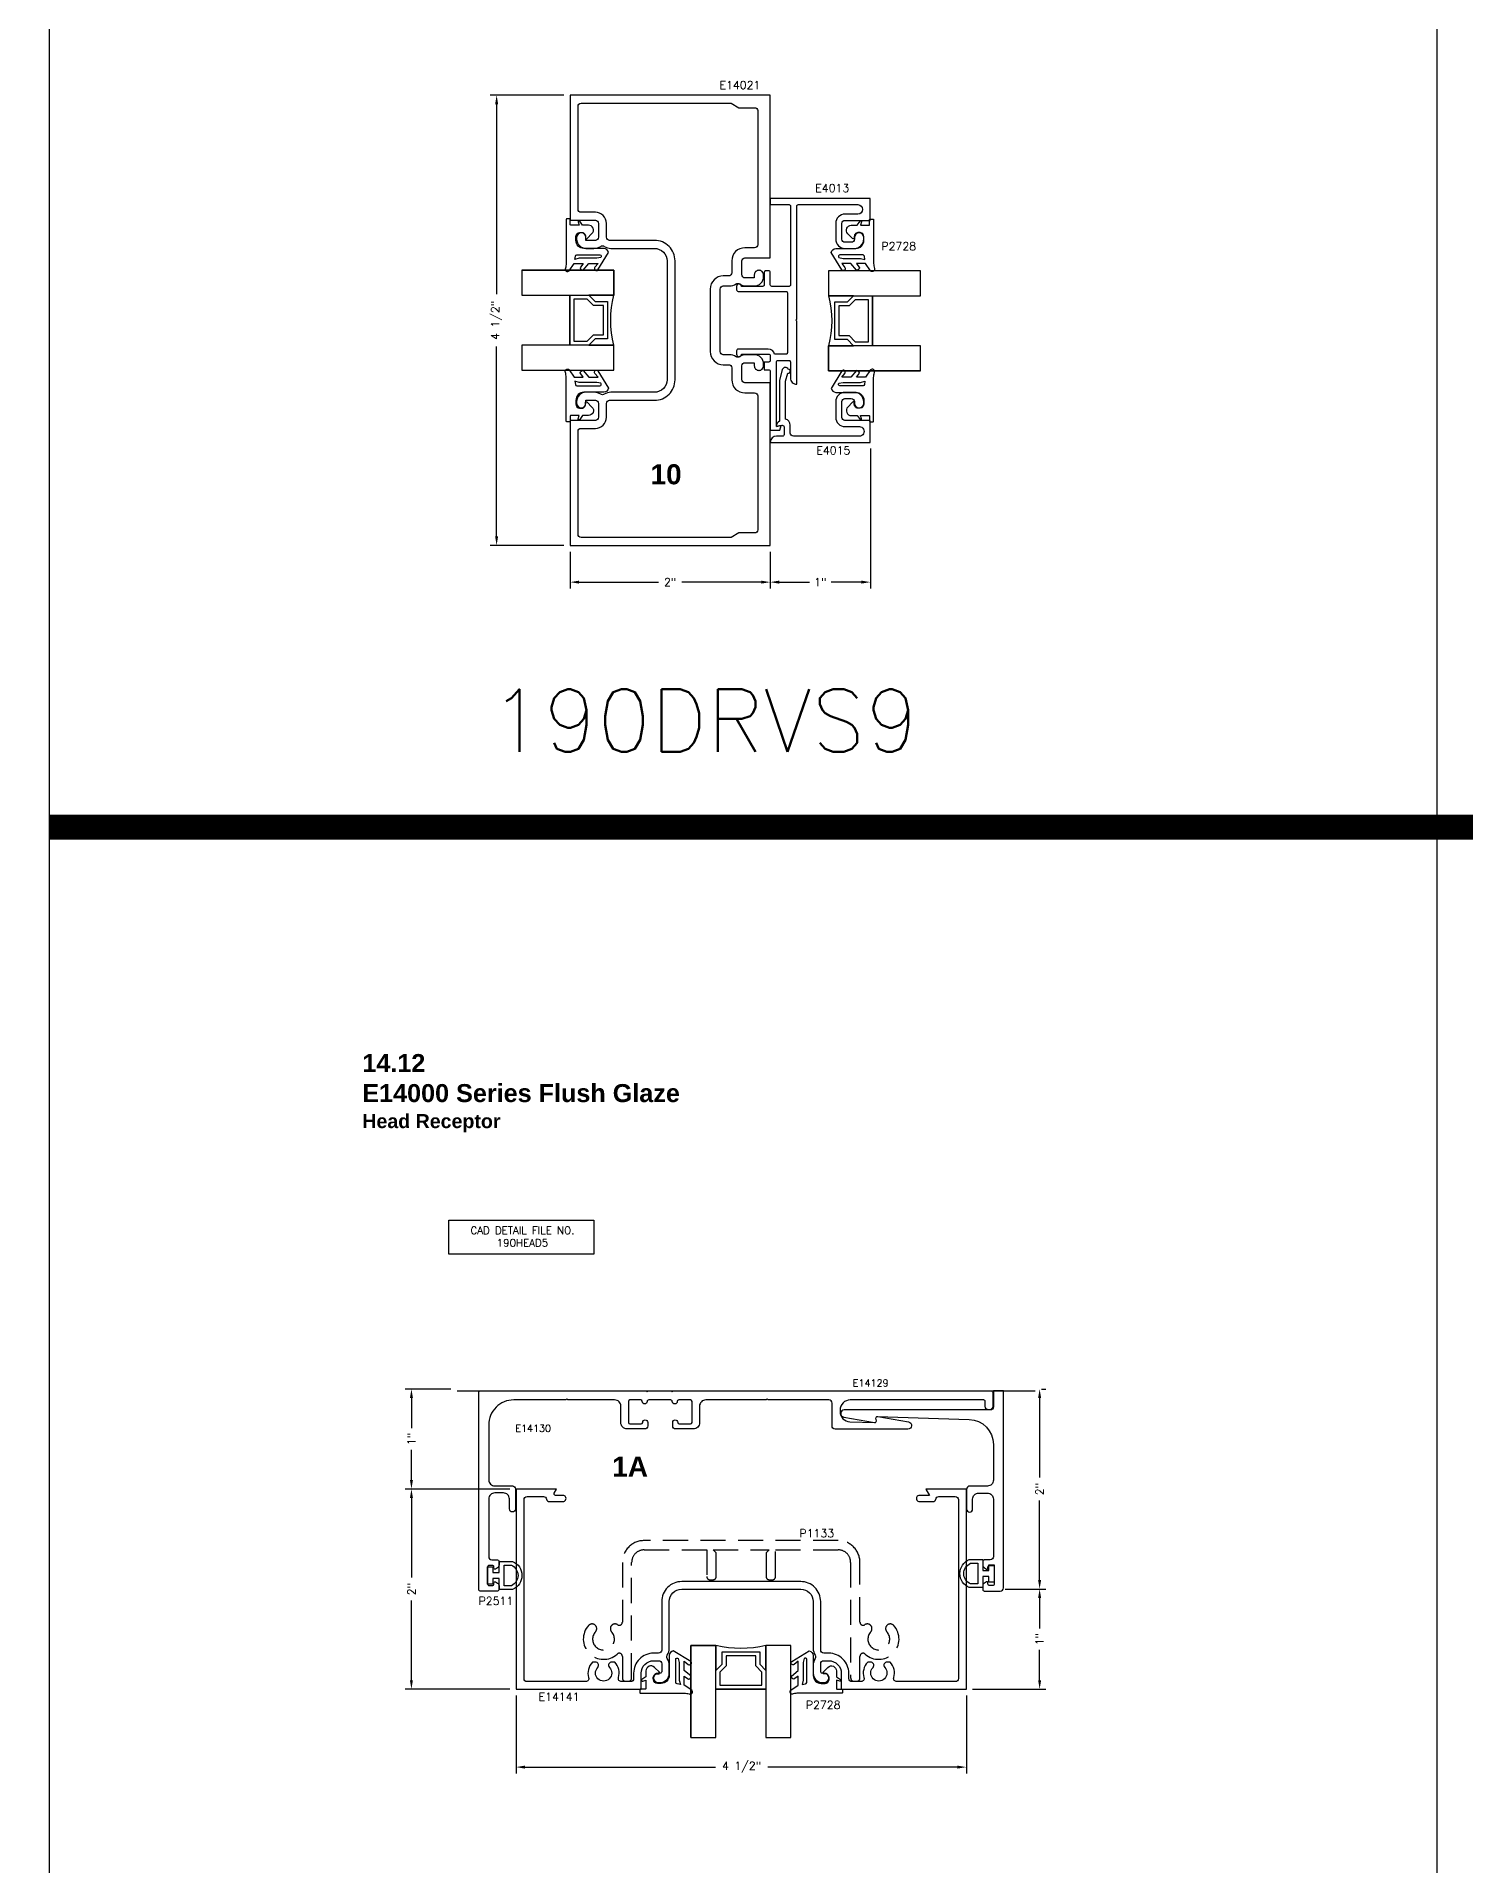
# Model space of a CAD drawing. Extents: x 0 to 139, y -24 to 89.
# Drawn here: x 0.12 to 14.4, y 29.16 to 47.44 of the extents above; entities that cross this region are included whole.
import ezdxf

# ---------------------------------------------------------------- set-up
doc = ezdxf.new("R2010")
doc.units = 0
doc.header["$MEASUREMENT"] = 0
doc.linetypes.add('HIDDEN', pattern=[0.375, 0.25, -0.125])
doc.layers.get('DEFPOINTS').update_dxf_attribs({"linetype": 'CONTINUOUS'})
for name, color, linetype in [('R-ANNO-DIMS', 3, 'CONTINUOUS'), ('R-ANNO-TEXT', 6, 'CONTINUOUS'), ('R-DET1', 4, 'CONTINUOUS'), ('R-DET2', 2, 'CONTINUOUS'), ('R-DET3', 5, 'CONTINUOUS'), ('R-OTLN', 1, 'CONTINUOUS'), ('TITLE', 7, 'CONTINUOUS')]:
    doc.layers.add(name, color=color, linetype=linetype)
doc.styles.get("Standard").update_dxf_attribs({"font": 'simplex'})
doc.dimstyles.new('1X', dxfattribs={"dimtxt": 0.08, "dimasz": 0.09, "dimexe": 0.0625, "dimexo": 0.0625, "dimgap": 0.062, "dimtad": 0, "dimdec": 5, "dimzin": 4, "dimtxsty": 'STANDARD', "dimcen": 0, "dimclrd": 256, "dimclre": 256, "dimclrt": 256, "dimazin": 3, "dimtfac": 1, "dimtdec": 5, "dimtofl": 0, "dimtmove": 0, "dimatfit": 3, "dimtolj": 1, "dimtzin": 4})

# ---------------------------------------------------------------- blocks, each defined once
blk = doc.blocks.new('*D36')
at = {"layer": 'DEFPOINTS', "color": 0}
for p in [(4.721, 46.852), (5.455, 46.852), (5.455, 42.352)]:
    blk.add_point(p, dxfattribs=at)
at = {"layer": 'R-ANNO-DIMS'}
for p, q in [((5.392, 46.852), (4.658, 46.852)), ((4.721, 46.762), (4.721, 44.864)), ((4.721, 42.442), (4.721, 44.34)), ((5.392, 42.352), (4.658, 42.352))]:
    blk.add_line(p, q, dxfattribs=at)
for points in [[(4.706, 46.762), (4.736, 46.762), (4.721, 46.852)], [(4.706, 42.442), (4.736, 42.442), (4.721, 42.352)]]:
    blk.add_solid(points, dxfattribs=at)
at = {"layer": 'R-ANNO-DIMS', "insert": (4.721, 44.602), "char_height": 0.08, "attachment_point": 5, "rotation": 90}
blk.add_mtext('\\A1;4 1/2"', dxfattribs=at)
blk = doc.blocks.new('*D37')
at = {"layer": 'DEFPOINTS', "color": 0}
for p in [(5.455, 42.352), (7.455, 42.352), (7.455, 41.985)]:
    blk.add_point(p, dxfattribs=at)
at = {"layer": 'R-ANNO-DIMS'}
for p, q in [((5.455, 42.289), (5.455, 41.922)), ((7.455, 42.289), (7.455, 41.922)), ((5.545, 41.985), (6.339, 41.985)), ((7.365, 41.985), (6.57, 41.985))]:
    blk.add_line(p, q, dxfattribs=at)
for points in [[(5.545, 42), (5.545, 41.97), (5.455, 41.985)], [(7.365, 42), (7.365, 41.97), (7.455, 41.985)]]:
    blk.add_solid(points, dxfattribs=at)
at = {"layer": 'R-ANNO-DIMS', "insert": (6.455, 41.985), "char_height": 0.08, "attachment_point": 5}
blk.add_mtext('\\A1;2"', dxfattribs=at)
blk = doc.blocks.new('*D38')
at = {"layer": 'DEFPOINTS', "color": 0}
for p in [(8.455, 43.382), (7.455, 42.352), (8.455, 41.985)]:
    blk.add_point(p, dxfattribs=at)
at = {"layer": 'R-ANNO-DIMS'}
for p, q in [((8.455, 43.32), (8.455, 41.922)), ((7.455, 42.289), (7.455, 41.922)), ((7.545, 41.985), (7.847, 41.985)), ((8.365, 41.985), (8.062, 41.985))]:
    blk.add_line(p, q, dxfattribs=at)
for points in [[(7.545, 42), (7.545, 41.97), (7.455, 41.985)], [(8.365, 42), (8.365, 41.97), (8.455, 41.985)]]:
    blk.add_solid(points, dxfattribs=at)
at = {"layer": 'R-ANNO-DIMS', "insert": (7.955, 41.985), "char_height": 0.08, "attachment_point": 5}
blk.add_mtext('\\A1;1"', dxfattribs=at)
blk = doc.blocks.new('*D179')
at = {"layer": 'DEFPOINTS', "color": 0}
for p in [(9.74, 31.92), (9.415, 30.92), (10.146, 30.92)]:
    blk.add_point(p, dxfattribs=at)
at = {"layer": 'R-ANNO-DIMS'}
for p, q in [((9.802, 31.92), (10.209, 31.92)), ((10.146, 31.83), (10.146, 31.528)), ((10.146, 31.01), (10.146, 31.313)), ((9.477, 30.92), (10.209, 30.92))]:
    blk.add_line(p, q, dxfattribs=at)
for points in [[(10.131, 31.83), (10.161, 31.83), (10.146, 31.92)], [(10.131, 31.01), (10.161, 31.01), (10.146, 30.92)]]:
    blk.add_solid(points, dxfattribs=at)
at = {"layer": 'R-ANNO-DIMS', "insert": (10.146, 31.42), "char_height": 0.08, "attachment_point": 5, "rotation": 90}
blk.add_mtext('\\A1;1"', dxfattribs=at)
blk = doc.blocks.new('*D180')
at = {"layer": 'DEFPOINTS', "color": 0}
for p in [(10.101, 33.92), (9.74, 31.92), (10.146, 31.92)]:
    blk.add_point(p, dxfattribs=at)
at = {"layer": 'R-ANNO-DIMS'}
for p, q in [((10.146, 33.83), (10.146, 33.036)), ((10.164, 33.92), (10.209, 33.92)), ((10.146, 32.01), (10.146, 32.805)), ((9.802, 31.92), (10.209, 31.92))]:
    blk.add_line(p, q, dxfattribs=at)
for points in [[(10.131, 33.83), (10.161, 33.83), (10.146, 33.92)], [(10.131, 32.01), (10.161, 32.01), (10.146, 31.92)]]:
    blk.add_solid(points, dxfattribs=at)
at = {"layer": 'R-ANNO-DIMS', "insert": (10.146, 32.92), "char_height": 0.08, "attachment_point": 5, "rotation": 90}
blk.add_mtext('\\A1;2"', dxfattribs=at)
blk = doc.blocks.new('*D176')
at = {"layer": 'DEFPOINTS', "color": 0}
for p in [(4.326, 33.92), (3.87, 32.92), (4.915, 32.92)]:
    blk.add_point(p, dxfattribs=at)
at = {"layer": 'R-ANNO-DIMS'}
for p, q in [((4.264, 33.92), (3.807, 33.92)), ((3.87, 33.83), (3.87, 33.528)), ((3.87, 33.01), (3.87, 33.313)), ((4.852, 32.92), (3.807, 32.92))]:
    blk.add_line(p, q, dxfattribs=at)
for points in [[(3.855, 33.83), (3.885, 33.83), (3.87, 33.92)], [(3.855, 33.01), (3.885, 33.01), (3.87, 32.92)]]:
    blk.add_solid(points, dxfattribs=at)
at = {"layer": 'R-ANNO-DIMS', "insert": (3.87, 33.42), "char_height": 0.08, "attachment_point": 5, "rotation": 90}
blk.add_mtext('\\A1;1"', dxfattribs=at)
blk = doc.blocks.new('*D177')
at = {"layer": 'DEFPOINTS', "color": 0}
for p in [(4.915, 32.92), (3.87, 30.92), (4.915, 30.92)]:
    blk.add_point(p, dxfattribs=at)
at = {"layer": 'R-ANNO-DIMS'}
for p, q in [((4.852, 32.92), (3.807, 32.92)), ((3.87, 32.83), (3.87, 32.036)), ((3.87, 31.01), (3.87, 31.805)), ((4.852, 30.92), (3.807, 30.92))]:
    blk.add_line(p, q, dxfattribs=at)
for points in [[(3.855, 32.83), (3.885, 32.83), (3.87, 32.92)], [(3.855, 31.01), (3.885, 31.01), (3.87, 30.92)]]:
    blk.add_solid(points, dxfattribs=at)
at = {"layer": 'R-ANNO-DIMS', "insert": (3.87, 31.92), "char_height": 0.08, "attachment_point": 5, "rotation": 90}
blk.add_mtext('\\A1;2"', dxfattribs=at)
blk = doc.blocks.new('*D178')
at = {"layer": 'DEFPOINTS', "color": 0}
for p in [(4.915, 30.92), (9.415, 30.92), (9.415, 30.141)]:
    blk.add_point(p, dxfattribs=at)
at = {"layer": 'R-ANNO-DIMS'}
for p, q in [((4.915, 30.858), (4.915, 30.078)), ((9.415, 30.858), (9.415, 30.078)), ((5.005, 30.141), (6.907, 30.141)), ((9.325, 30.141), (7.431, 30.141))]:
    blk.add_line(p, q, dxfattribs=at)
for points in [[(5.005, 30.156), (5.005, 30.126), (4.915, 30.141)], [(9.325, 30.156), (9.325, 30.126), (9.415, 30.141)]]:
    blk.add_solid(points, dxfattribs=at)
at = {"layer": 'R-ANNO-DIMS', "insert": (7.169, 30.141), "char_height": 0.08, "attachment_point": 5}
blk.add_mtext('\\A1;4 1/2"', dxfattribs=at)
blk = doc.blocks.new('P2728_GASKET')
at = {"layer": 'R-DET2'}
blk.add_lwpolyline([(86.461, 33.362), (86.567, 33.537, 0.301952), (86.52, 33.577), (86.32, 33.577, -0.414214), (86.24, 33.657), (86.24, 33.695, -0.388879), (86.276, 33.735), (86.292, 33.736, -0.440011), (86.336, 33.696), (86.336, 33.682, 0.668179), (86.353, 33.675), (86.401, 33.724, 0.668179), (86.366, 33.809), (86.307, 33.809), (86.279, 33.849, 0.836323), (86.264, 33.842), (86.273, 33.809), (86.189, 33.809, -0.414214), (86.183, 33.815), (86.183, 33.865, 0.414214), (86.177, 33.871), (86.149, 33.871, 0.414214), (86.143, 33.865), (86.143, 33.427, -0.083245), (86.135, 33.378), (86.135, 33.378)], format="xyb", dxfattribs=at)
blk.add_lwpolyline([(86.235, 33.499, -0.372312), (86.249, 33.512), (86.48, 33.512, -0.668179), (86.49, 33.486), (86.448, 33.478), (86.274, 33.478), (86.23, 33.465)], format="xyb", close=True, dxfattribs=at)
for points in [[(86.174, 33.352), (86.223, 33.426), (86.314, 33.426), (86.283, 33.384)], [(86.313, 33.359), (86.371, 33.426), (86.462, 33.426), (86.431, 33.388)]]:
    blk.add_lwpolyline(points, dxfattribs=at)
at = {"layer": 'R-DET2', "ltscale": 0.1}
for centre, radius, start, end in [((86.157, 33.369), 0.0237, 157.7655, 314.5007), ((86.313, 33.388), 0.0297, 188.4603, 270), ((86.446, 33.375), 0.0199, 139.7022, 319.7022)]:
    blk.add_arc(centre, radius, start, end, dxfattribs=at)

msp = doc.modelspace()

# ---------------------------------------------------------------- linework, layer by layer
at = {"layer": 'R-ANNO-TEXT'}
msp.add_lwpolyline([(4.2420854, 35.6090128), (5.6935653, 35.6090128), (5.6935653, 35.2669499), (4.2420854, 35.2669499)], close=True, dxfattribs=at)
at = {"layer": 'R-DET1'}
for points in [[(7.454588, 44.2480063), (7.454588, 44.2000053, -0.4142135624), (7.439588, 44.1850053), (7.394588, 44.1850053), (7.394588, 44.1070061), (7.439588, 44.1070061, -0.4142135624), (7.454588, 44.0920061), (7.454588, 43.5040055), (7.5502626, 43.5040055), (7.562588, 43.550005), (7.516588, 43.541895), (7.516588, 44.186006, -0.4142135624), (7.531588, 44.201006), (7.641588, 44.201006, -0.4142135624), (7.656588, 44.186006), (7.656588, 44.0250054), (7.6565881, 44.0250054, 0.4189457812), (7.7195881, 43.9630135), (7.7195881, 44.5920065), (7.7095881, 44.6020055), (7.7195881, 44.6120055), (7.7195881, 45.7430055, -0.4142135624), (7.7345881, 45.7580055), (8.330588, 45.7580055, -1), (8.330588, 45.6630055), (8.2015881, 45.6630055, 0.4142135624), (8.1085881, 45.5700055), (8.1085881, 45.4130055, 0.4142135624), (8.2015881, 45.3200055), (8.295588, 45.3200055, 0.4142135624), (8.388588, 45.4130055), (8.3885879, 45.4295065, 1), (8.2955881, 45.4295065), (8.2955881, 45.4130054, -0.4142140273), (8.264588, 45.3820054), (8.201588, 45.3820055, -0.4142130975), (8.1705881, 45.4130055), (8.1705881, 45.5700055, -0.4142135624), (8.2015881, 45.6010055), (8.454588, 45.6010055), (8.454588, 45.8200055), (7.454588, 45.8200055), (7.454588, 45.7580055), (7.6425881, 45.7580055, -0.4142135624), (7.6575881, 45.7430055), (7.6575881, 44.9560055, -0.4142135624), (7.6425881, 44.9410055), (7.469588, 44.9410055, -0.4142135624), (7.454588, 44.9560055), (7.454588, 45.0820055, 0.4142135624), (7.439588, 45.0970055), (7.409588, 45.0970055, 0.4142135624), (7.394588, 45.0820055), (7.394588, 44.9560055, -0.4142135624), (7.379588, 44.9410055), (7.168588, 44.9410055, 1), (7.118588, 44.9410055), (7.118588, 44.9060065, 0.4142135624), (7.133588, 44.8910065), (7.6115881, 44.8910065, -0.4142135624), (7.6265881, 44.8760065), (7.6265881, 44.2780063, -0.4142135624), (7.6115881, 44.2630063), (7.4988332, 44.2630063, 0.3475347262), (7.435588, 44.313005), (7.133588, 44.3130055, 0.4142135624), (7.118588, 44.2980055), (7.118588, 44.2630063, 1), (7.168588, 44.2630063), (7.439588, 44.2630063, -0.4142135624)], [(7.454588, 43.3818952), (7.454588, 43.3818952), (8.454588, 43.3818952), (8.454588, 43.6008951), (8.2015881, 43.6008951, -0.4142135624), (8.1705881, 43.6318951), (8.1705881, 43.7888949, -0.4142135624), (8.2015881, 43.8198949), (8.2645881, 43.8198949, -0.4142135624), (8.2955881, 43.7888949), (8.295588, 43.7723941, 0.9999956989), (8.388588, 43.7723941), (8.3885881, 43.7888948, 0.4142105211), (8.2955881, 43.8818952), (8.2015881, 43.8818952, 0.4142105211), (8.1085881, 43.7888948), (8.1085881, 43.6318952, 0.4142105211), (8.2015881, 43.5388948), (8.3450883, 43.5388948, -1.0000028426), (8.3450883, 43.4438955), (7.6855881, 43.4438955, -0.414208088), (7.654588, 43.4748956), (7.654588, 43.555296, 0.3396902866), (7.608588, 43.6151945), (7.608588, 43.9927331), (7.6302438, 44.0735532, 1.1793782858), (7.6340882, 44.1128268, 0.716064469), (7.5755248, 44.1088884), (7.546588, 44.0008947), (7.546588, 43.5950014, 0.2629058952), (7.516588, 43.541895), (7.5749833, 43.5521925, -0.4663072627), (7.592588, 43.5374204), (7.592588, 43.4588949, -0.4142423189), (7.577588, 43.4438955), (7.516588, 43.4438955, 0.4142103702), (7.454588, 43.3818952, 0.335481)], [(6.7483141, 33.7491779), (6.7483141, 33.5831779, -0.4142135624), (6.6863141, 33.5211779), (6.5113141, 33.5211779, -0.4129032258), (6.4803141, 33.5521779), (6.4803141, 33.5861779, -0.4120056355), (6.5053141, 33.6111779, -0.416), (6.5303141, 33.5861779, 0.4133333333), (6.5453141, 33.5711779), (6.6583141, 33.5711779, 0.4133333333), (6.6733141, 33.5861779), (6.6733141, 33.7961779, 0.4133333333), (6.6583141, 33.8111779), (6.5403141, 33.8111779, 0.4133333333), (6.5253141, 33.7961779, -0.4120056355), (6.5003141, 33.7711779, -0.408), (6.4753141, 33.7961779, 0.4142135624), (6.4603141, 33.8111779), (6.2403141, 33.8111779, 0.4142135624), (6.2253141, 33.7961779, -0.4120056355), (6.2003141, 33.7711779, -0.408), (6.1753141, 33.7961779, 0.4133333333), (6.1603141, 33.8111779), (6.0523141, 33.8111779, 0.4133333333), (6.0373141, 33.7961779), (6.0373141, 33.5861779, 0.4133333333), (6.0523141, 33.5711779), (6.1653141, 33.5711779, 0.4133333333), (6.1803141, 33.5861779, -0.4120056355), (6.2053141, 33.6111779, -0.416), (6.2303141, 33.5861779), (6.2303141, 33.5521779, -0.4142135624), (6.1993141, 33.5211779), (6.0243141, 33.5211779, -0.4142135624), (5.9623141, 33.5831779), (5.9623141, 33.7491779, 0.4142135624), (5.9003141, 33.8111779), (5.4324704, 33.8111779), (5.4224704, 33.8211779), (5.4124704, 33.8111779), (4.8920096, 33.8111779, 0.4142135624), (4.6420096, 33.5611779), (4.6420096, 33.0112532, 0.4142135624), (4.7020096, 32.9512532), (4.8780742, 32.9512532, -0.4142135624), (4.9090742, 32.9202532), (4.9090742, 32.7212532, -1), (4.8490742, 32.7212532), (4.8490742, 32.8212532, 0.4142135624), (4.7890742, 32.8812532), (4.7020096, 32.8812532, 0.4142135624), (4.6420096, 32.8212532), (4.6420096, 32.2431779, 0.4142135624), (4.6730096, 32.2121779), (4.7305742, 32.2121779, -0.4142135624), (4.7455742, 32.1971779), (4.7455742, 32.1597774, -0.2679491924), (4.7300742, 32.1329307), (4.7085742, 32.1205176, -0.5773502692), (4.6935742, 32.1291779), (4.6935742, 32.1426494, 0.4142135624), (4.6785742, 32.1576494), (4.6465742, 32.1576494, 0.4144013269), (4.6315742, 32.1426398), (4.6315742, 31.9707159, 0.4144013269), (4.6465742, 31.9557063), (4.6785742, 31.9557063, 0.4142135624), (4.6935742, 31.9707063), (4.6935742, 31.9841779, -0.5773502692), (4.7085742, 31.9928381), (4.7300742, 31.9804251, -0.2679491924), (4.7455742, 31.9535783), (4.7455742, 31.9161779, -0.4142135624), (4.7305742, 31.9011779), (4.5570096, 31.9011779, -0.4142135624), (4.5420096, 31.9161779), (4.5420096, 33.8861779, -0.4142135624), (4.5570096, 33.9011779), (6.2153141, 33.9011779), (6.2253141, 33.8911779), (6.2353141, 33.9011779), (6.4653141, 33.9011779), (6.4753141, 33.8911779), (6.4853141, 33.9011779), (9.6620462, 33.9011779, -0.4142135624), (9.6770462, 33.8861779), (9.6770462, 33.7477554, -0.413516093), (9.6400462, 33.7107554), (9.6390462, 33.7107554, -0.4108108108), (9.6020462, 33.7477554), (9.6020462, 33.7961779, 0.4142135624), (9.5870462, 33.8111779), (8.2548474, 33.8111779, 0.4142135624), (8.1518474, 33.7081779), (8.1518474, 33.6951549, 0.4045479195), (8.2514374, 33.5922114), (8.4993, 33.5840009, 0.460462726), (8.5146848, 33.6008207), (8.5111528, 33.6295864, -0.5046994814), (8.5286767, 33.6461811), (8.8371714, 33.5911175, -0.9153666467), (8.8308457, 33.5196776), (8.1028474, 33.5196776, -0.4142135624), (8.0718474, 33.5506776), (8.0718474, 33.7801779, 0.4142135624), (8.0408474, 33.8111779), (7.4325807, 33.8111779), (7.4225808, 33.8211779), (7.4125808, 33.8111779), (6.8103141, 33.8111779, 0.4142135624)], [(8.1885217, 33.6393155), (8.4971609, 33.5842261, 0.5046994814), (8.5146848, 33.6008207), (8.5111528, 33.6295864, -0.460462726), (8.5265376, 33.6464062), (9.4423229, 33.6160708, -0.4045479195), (9.6840462, 33.3662078), (9.6840462, 33.0097986, -0.4142135624), (9.6240462, 32.9497986), (9.4479816, 32.9497986, 0.4142135624), (9.4169816, 32.9187986), (9.4169816, 32.7197986, 1), (9.4769816, 32.7197986), (9.4769816, 32.8197986, -0.4142135624), (9.5369816, 32.8797986), (9.6240462, 32.8797986, -0.4142135624), (9.6840462, 32.8197986), (9.6840462, 32.2431779, -0.4142135624), (9.6530462, 32.2121779), (9.59323, 32.2121779, 0.4142135624), (9.57823, 32.1971779), (9.57823, 32.1597774, 0.2679491924), (9.59373, 32.1329307), (9.61523, 32.1205176, 0.5773502692), (9.63023, 32.1291779), (9.63023, 32.1426494, -0.4142135624), (9.64523, 32.1576494), (9.67723, 32.1576494, -0.4144013269), (9.69223, 32.1426398), (9.69223, 31.9707159, -0.4144013269), (9.67723, 31.9557063), (9.64523, 31.9557063, -0.4142135624), (9.63023, 31.9707063), (9.63023, 31.9841779, 0.5773502692), (9.61523, 31.9928381), (9.59373, 31.9804251, 0.2679491924), (9.57823, 31.9535783), (9.57823, 31.9161779, 0.4142135624), (9.59323, 31.9011779), (9.7530462, 31.9011779, 0.4142135624), (9.7840462, 31.9321779), (9.7840462, 33.9011779), (9.6840462, 33.9011779), (9.6840462, 33.7417554, -0.4142135624), (9.6530462, 33.7107554), (8.1948474, 33.7107554, 0.9153666467)]]:
    msp.add_lwpolyline(points, format="xyb", close=True, dxfattribs=at)
at = {"layer": 'R-DET2'}
for points in [[(4.9728874, 45.1031804), (4.9728872, 44.8531804), (5.8920878, 44.8531804), (5.8920878, 45.1031804), (4.9728872, 45.1031804), (5.8920878, 45.1031804), (5.8920878, 44.8531804), (5.6420878, 44.8531804), (5.7040878, 44.7911804), (5.8290878, 44.7911804), (5.8290878, 44.4151804), (5.7040878, 44.4151804), (5.6420878, 44.3531804), (5.4540878, 44.3531804), (5.4540878, 44.8531804), (5.4540878, 44.3531804), (4.9728872, 44.3531804), (4.9728872, 44.1031804), (5.8920878, 44.1031804), (5.8920878, 44.3531804), (5.6420878, 44.3531804), (5.8920878, 44.3531804, -0.1233101835), (5.8920878, 44.8531804, 1.5690044203)], [(8.9570314, 44.0969648), (8.9570316, 44.3469648), (8.037831, 44.3469648), (8.037831, 44.0969648), (8.9570316, 44.0969648), (8.037831, 44.0969648), (8.037831, 44.3469648), (8.287831, 44.3469648), (8.225831, 44.4089648), (8.100831, 44.4089648), (8.100831, 44.7849648), (8.225831, 44.7849648), (8.287831, 44.8469648), (8.475831, 44.8469648), (8.475831, 44.3469648), (8.475831, 44.8469648), (8.9570316, 44.8469648), (8.9570316, 45.0969648), (8.037831, 45.0969648), (8.037831, 44.8469648), (8.287831, 44.8469648), (8.037831, 44.8469648, -0.1233101835), (8.037831, 44.3469648, 1.5690044203)], [(6.6618581, 30.4385528), (6.9118581, 30.4385526), (6.9118581, 31.3577532), (6.6618581, 31.3577532), (6.6618581, 30.4385526), (6.6618581, 31.3577532), (6.9118581, 31.3577532), (6.9118581, 31.1077532), (6.9738581, 31.1697532), (6.9738581, 31.2947532), (7.3498581, 31.2947532), (7.3498581, 31.1697532), (7.4118581, 31.1077532), (7.4118581, 30.9197532), (6.9118581, 30.9197532), (7.4118581, 30.9197532), (7.4118581, 30.4385526), (7.6618581, 30.4385526), (7.6618581, 31.3577532), (7.4118581, 31.3577532), (7.4118581, 31.1077532), (7.4118581, 31.3577532, -0.1233101835), (6.9118581, 31.3577532, 1.5690044203)]]:
    msp.add_lwpolyline(points, format="xyb", dxfattribs=at)
for points in [[(5.4940878, 44.8131804), (5.4940878, 44.3931804), (5.6255193, 44.3931804), (5.6875193, 44.4551804), (5.7890878, 44.4551804), (5.7890878, 44.7511804), (5.6875193, 44.7511804), (5.6255193, 44.8131804), (5.4940878, 44.8131804)], [(8.435831, 44.3869648), (8.435831, 44.8069648), (8.3043995, 44.8069648), (8.2423995, 44.7449648), (8.140831, 44.7449648), (8.140831, 44.4489648), (8.2423995, 44.4489648), (8.3043995, 44.3869648), (8.435831, 44.3869648)], [(6.9518581, 30.9597532), (7.3718581, 30.9597532), (7.3718581, 31.0911846), (7.3098581, 31.1531846), (7.3098581, 31.2547532), (7.0138581, 31.2547532), (7.0138581, 31.1531846), (6.9518581, 31.0911846), (6.9518581, 30.9597532)]]:
    msp.add_lwpolyline(points, dxfattribs=at)
for points in [[(4.880572, 31.9161398), (4.7455742, 31.9161398), (4.7455742, 32.0266398), (4.6835742, 32.0266398), (4.6835742, 31.9706398), (4.6315742, 31.9706398), (4.6315742, 32.1426398), (4.6835742, 32.1426398), (4.6835742, 32.0866398), (4.7455742, 32.0866398), (4.7455742, 32.1971398), (4.880572, 32.1971398, -0.6690544855)], [(9.4432321, 32.2162152), (9.57823, 32.2162152), (9.57823, 32.1057152), (9.64023, 32.1057152), (9.64023, 32.1617152), (9.69223, 32.1617152), (9.69223, 31.9897152), (9.64023, 31.9897152), (9.64023, 32.0457152), (9.57823, 32.0457152), (9.57823, 31.9352152), (9.4432321, 31.9352152, -0.6690544855)], [(9.4549799, 31.9732152, -0.643902439), (9.4549799, 32.1782152), (9.5279799, 32.1782152), (9.5279799, 31.9732152)], [(4.8688243, 32.1591398, -0.643902439), (4.8688243, 31.9541398), (4.7958243, 31.9541398), (4.7958243, 32.1591398)]]:
    msp.add_lwpolyline(points, format="xyb", close=True, dxfattribs=at)
at = {"layer": 'R-DET3'}
msp.add_line((4.3264468, 33.9011779), (10.1010806, 33.9011779), dxfattribs=at)
at = {"layer": 'R-DET3', "linetype": 'HIDDEN'}
msp.add_lwpolyline([(5.9772325, 31.5902909, -0.5966495988), (5.9292175, 31.5643778, 0.4311315419), (5.8634248, 31.5487581, 0.3278181232), (5.8694666, 31.4940332, -2.2780811719), (5.7089983, 31.4940332, 0.3278181232), (5.7150401, 31.5487581, 0.5062303828), (5.6405416, 31.556983, 0.956981471), (5.925344, 31.2709963, -0.6516590583), (5.9772325, 31.2480905), (5.9772325, 31.0312532, 0.4142135624), (6.0082325, 31.0002532), (6.0392325, 31.0002532, 0.4142135624), (6.0702325, 31.0312532), (6.0702325, 32.1872532, -0.4142135624), (6.1952325, 32.3122532), (6.82123, 32.3122532), (6.82123, 32.0447997, 0.4142135624), (6.85223, 32.0137997), (6.88323, 32.0137997, 0.4142135624), (6.91423, 32.0447997), (6.91423, 32.2812532), (6.88323, 32.3122532), (7.44523, 32.3122532), (7.41423, 32.2812532), (7.41423, 32.0447997, 0.4142135624), (7.44523, 32.0137997), (7.47623, 32.0137997, 0.4142135624), (7.50723, 32.0447997), (7.50723, 32.3122532), (8.1332275, 32.3122532, -0.4142135624), (8.2582275, 32.1872532), (8.2582275, 31.0312532, 0.4142135624), (8.2892275, 31.0002532), (8.3202275, 31.0002532, 0.4142135624), (8.3512275, 31.0312532), (8.3512275, 31.2480905, -0.6516590583), (8.4031159, 31.2709963, 0.956981471), (8.6879183, 31.556983, 0.5062303828), (8.6134198, 31.5487581, 0.3278181232), (8.6194616, 31.4940332, -2.2780811719), (8.4589933, 31.4940332, 0.3278181232), (8.4650351, 31.5487581, 0.4311315419), (8.3992425, 31.5643778, -0.5966495988), (8.3512275, 31.5902909), (8.3512275, 32.1872532, 0.4142135624), (8.1332275, 32.4052532), (6.1952325, 32.4052532, 0.4142135624), (5.9772325, 32.1872532), (5.9772325, 31.5902909)], format="xyb", dxfattribs=at)
at = {"layer": 'R-OTLN'}
for points in [[(7.454588, 43.9767374), (7.201588, 43.9767374, -0.4142135624), (7.170588, 44.0077374), (7.170588, 44.1467374, -0.4142135624), (7.201588, 44.1777374), (7.295588, 44.1777374), (7.295588, 44.1477374, 0.4142135624), (7.341588, 44.1017374), (7.342588, 44.1017374, 0.4142135624), (7.388588, 44.1477374), (7.388588, 44.1647374, 0.4142135624), (7.295588, 44.2577374), (7.215588, 44.2577374, 0.1450639488), (7.147479, 44.2375524, -0.2963644577), (7.113697, 44.2375524, 0.1450639488), (7.045588, 44.2577374), (6.985588, 44.2577374, -0.4142135624), (6.954588, 44.2887374), (6.954588, 44.9147374, -0.4142135624), (6.985588, 44.9457374), (7.045588, 44.9457374, 0.1450639488), (7.113697, 44.9659225, -0.2963644577), (7.147479, 44.9659225, 0.1450639488), (7.215588, 44.9457374), (7.295588, 44.9457374, 0.4142135624), (7.388588, 45.0387374), (7.388588, 45.0557374, 0.4142135624), (7.342588, 45.1017374), (7.341588, 45.1017374, 0.4142135624), (7.295588, 45.0557374), (7.295588, 45.0257374), (7.201588, 45.0257374, -0.4142135624), (7.170588, 45.0567374), (7.170588, 45.1957374, -0.4142135624), (7.201588, 45.2267374), (7.454588, 45.2267374), (7.454588, 46.8517374), (5.454588, 46.8517374), (5.454588, 45.6017374), (5.707588, 45.6017374, -0.4142135624), (5.738588, 45.5707374), (5.738588, 45.4317374, -0.4142135624), (5.707588, 45.4007374), (5.613588, 45.4007374), (5.613588, 45.4302374, 1), (5.520588, 45.4302374), (5.520588, 45.4137374, 0.4142132454), (5.6135879, 45.3207374), (5.693588, 45.3207374, 0.1450639488), (5.761697, 45.3409225, -0.2963644577), (5.795479, 45.3409225, 0.1450639488), (5.863588, 45.3207374), (6.298588, 45.3207374, -0.4142135624), (6.423588, 45.1957374), (6.423588, 44.0077374, -0.4142135624), (6.298588, 43.8827374), (5.863588, 43.8827374, 0.1450639488), (5.795479, 43.8625524, -0.2963644577), (5.761697, 43.8625524, 0.1450639488), (5.693588, 43.8827374), (5.6135879, 43.8827374, 0.4142132454), (5.520587, 43.7897364, 1), (5.520588, 43.7897364), (5.520588, 43.7732364, 1), (5.613588, 43.7732364), (5.613588, 43.8027374), (5.707588, 43.8027374, -0.4142135624), (5.738588, 43.7717374), (5.738588, 43.6327374, -0.4142135624), (5.707588, 43.6017374), (5.454588, 43.6017374), (5.454588, 42.3517374), (7.454588, 42.3517374)], [(7.329588, 46.6976465), (7.329588, 45.3577374, -0.4142135624), (7.298588, 45.3267374), (7.201588, 45.3267374, 0.4142135624), (7.070588, 45.1957374), (7.070588, 45.0767374, -0.4142135624), (7.039588, 45.0457374), (6.985588, 45.0457374, 0.4142135624), (6.854588, 44.9147374), (6.854588, 44.2887374, 0.4142135624), (6.985588, 44.1577374), (7.039588, 44.1577374, -0.4142135624), (7.070588, 44.1267374), (7.070588, 44.0077374, 0.4142135624), (7.201588, 43.8767374), (7.298588, 43.8767374, -0.4142135624), (7.329588, 43.8457374), (7.329588, 42.5077374, -0.4142135624), (7.298588, 42.4767374), (7.141588, 42.4767374), (7.0636457, 42.4317374), (5.565588, 42.4317374, -0.4142135624), (5.534588, 42.4627374), (5.534588, 43.4907374, -0.4142135624), (5.565588, 43.5217374), (5.707588, 43.5217374, 0.4142135624), (5.818588, 43.6327374), (5.818588, 43.7717374, -0.4142135624), (5.849588, 43.8027374), (6.298588, 43.8027374, 0.4142135624), (6.503588, 44.0077374), (6.503588, 45.1957374, 0.4142135624), (6.298588, 45.4007374), (5.849588, 45.4007374, -0.4142135624), (5.818588, 45.4317374), (5.818588, 45.5707374, 0.4142135624), (5.707588, 45.6817374), (5.565588, 45.6817374, -0.4142146606), (5.534588, 45.7127376), (5.534588, 46.7407374, -0.4142135624), (5.565588, 46.7717374), (7.0637046, 46.7717374), (7.1416469, 46.7267374), (7.2986469, 46.7267374, -0.3962777167), (7.329588, 46.6976465, -1.0636025391)], [(6.05873, 30.9952532), (5.9684691, 30.9952431, -0.5046620874), (5.9388372, 31.035362, 0.2746149906), (5.9013544, 31.1902438), (5.8705536, 31.1902438, 0.2679491924), (5.8437068, 31.1747438), (5.8435471, 31.1744672, 0.3342700146), (5.8480692, 31.1374589, -2.3520248058), (5.7313908, 31.1374589, 0.3342700146), (5.7359128, 31.1744672), (5.7357531, 31.1747438, 0.2679491924), (5.7089063, 31.1902438), (5.6781055, 31.1902438, 0.2746142419), (5.6406226, 31.0353624, -0.5046312647), (5.6109936, 30.9952436), (5.0257294, 30.9952532, -0.4142087477), (4.99473, 31.0262532), (4.99473, 32.8142532, -0.4142135624), (5.02573, 32.8452532), (5.1895261, 32.8452532, -0.3582490687), (5.21994, 32.8202532, 0.3582490687), (5.2503538, 32.7952532), (5.3837281, 32.7952532, 1.000029034), (5.38373, 32.8572532), (5.3103377, 32.8572532, -0.5773500035), (5.2973473, 32.8797532), (5.32073, 32.9202532), (4.91473, 32.9202532), (4.91473, 30.9202532), (6.16473, 30.9202532), (6.16473, 31.0792532, -0.4142135624), (6.28973, 31.2042532), (6.33973, 31.2042532, -0.4142135624), (6.37073, 31.1732532), (6.37073, 31.0942532, -0.4142135624), (6.35573, 31.0792532), (6.33623, 31.0792532, 1), (6.33623, 30.9862532), (6.35273, 30.9862532, 0.4150537634), (6.44573, 31.0792532), (6.4457303, 31.1595532, 0.1438656715), (6.4258303, 31.2270532, -0.2925397147), (6.4258303, 31.2605532, 0.1430626198), (6.4457303, 31.3280532), (6.4457308, 31.7952534, -0.4142132008), (6.5707308, 31.9202532), (7.7587291, 31.9202532, -0.4142132008), (7.8837291, 31.7952534), (7.8837296, 31.3280532, 0.1444870806), (7.9035296, 31.2605532, -0.2925397147), (7.9035296, 31.2270532, 0.1452865705), (7.8837296, 31.1595532), (7.88373, 31.0792532, 0.4139789032), (7.97673, 30.9862532), (7.99323, 30.9862532, 1), (7.99323, 31.0792532), (7.97373, 31.0792532, -0.4142135624), (7.95873, 31.0942532), (7.95873, 31.1732532, -0.4142135624), (7.98973, 31.2042532), (8.03973, 31.2042532, -0.4142135624), (8.16473, 31.0792532), (8.16473, 30.9202532), (9.41473, 30.9202532), (9.41473, 32.9202532), (9.00873, 32.9202532), (9.045103, 32.8572532), (8.9457299, 32.8572532, 1.000029034), (8.9457318, 32.7952532), (9.0791061, 32.7952532, 0.3582490687), (9.1095199, 32.8202532, -0.3582490687), (9.1399338, 32.8452532), (9.30373, 32.8452532, -0.4142135624), (9.33473, 32.8142532), (9.33473, 31.0262532, -0.4142135624), (9.30373, 30.9952532), (8.7185158, 30.9952532, -0.5046259582), (8.6888873, 31.035372, 0.2746141129), (8.6514044, 31.1902533), (8.6206036, 31.1902533, 0.2679491924), (8.5937568, 31.1747533), (8.5935971, 31.1744768, 0.3342700146), (8.5981192, 31.1374685, -2.3520248058), (8.4814408, 31.1374685, 0.3342700146), (8.4859628, 31.1744768), (8.4858031, 31.1747533, 0.2679491924), (8.4589563, 31.1902533), (8.4281555, 31.1902533, 0.2746141129), (8.3906726, 31.035372, -0.5046259582), (8.3610441, 30.9952532), (8.27073, 30.9952532, -0.4142135624), (8.23973, 31.0262532), (8.23973, 31.0792532, 0.4142135624), (8.03973, 31.2792532), (7.989729, 31.2792532, -0.4142135624), (7.958729, 31.3102532), (7.958729, 31.7952532, 0.4142135624), (7.758729, 31.9952532), (6.570731, 31.9952532, 0.4142135624), (6.370731, 31.7952532), (6.370731, 31.3102532, -0.4142135624), (6.339731, 31.2792532), (6.28973, 31.2792532, 0.4142135624), (6.08973, 31.0792532), (6.08973, 31.0262532, -0.4142135624)]]:
    msp.add_lwpolyline(points, format="xyb", close=True, dxfattribs=at)
at = {"layer": 'TITLE'}
for p, q in [((14.1158, 88.8536196), (14.1158, -9.779273)), ((0.25, 83.8536196), (0.25, -19.4082231))]:
    msp.add_line(p, q, dxfattribs=at)
at = {"layer": 'TITLE', "const_width": 0.25}
msp.add_lwpolyline([(0.25, 39.5371733), (138.9080005, 39.5371733)], dxfattribs=at)

# ---------------------------------------------------------------- block references
at = {"layer": 'R-DET2'}
msp.add_blockref('P2728_GASKET', (-80.7272162, 11.7440719), dxfattribs=at)
at = {"layer": 'R-DET2', "xscale": -1}
msp.add_blockref('P2728_GASKET', (94.6306456, 11.7432297), dxfattribs=at)
for p, rotation in [((-80.7272162, 77.459403), 180), ((-25.6929353, -55.2629299), 270)]:
    msp.add_blockref('P2728_GASKET', p, dxfattribs=dict(at, rotation=rotation))
at = {"layer": 'R-DET2'}
for p, rotation in [((94.6306456, 77.4585607), 180), ((40.0223958, -55.2629299), 90)]:
    msp.add_blockref('P2728_GASKET', p, dxfattribs=dict(at, rotation=rotation))

# ---------------------------------------------------------------- texts
at = {"layer": 'R-ANNO-TEXT'}
for s, p in [('E14129', (8.2794537, 33.9464442)), ('E14130', (4.9081602, 33.4922027))]:
    msp.add_text(s, height=0.07, dxfattribs=at).set_placement(p)
at = {"layer": 'R-ANNO-TEXT', "char_height": 0.08}
for s, insert, attachment_point in [('E14021', (6.9480249, 46.9535402), 4), ('\\A1;E4013', (7.9048052, 45.923429), 4), ('P2728', (8.5654879, 45.342879), 4), ('\\A1;E4015', (7.9158352, 43.301708), 4), ('P1133', (8.093159, 32.4785473), 6), ('\\A1;P2511', (4.8875212, 31.8021371), 6), ('\\A1;E14141', (5.5485995, 30.8438577), 6), ('P2728', (8.1566546, 30.763535), 6)]:
    msp.add_mtext(s, dxfattribs=dict(at, insert=insert, attachment_point=attachment_point))
at = {"layer": 'R-ANNO-TEXT'}
for s, insert, char_height, width, attachment_point in [('{\\fArial|b1|i0|c0|p34;10}', (6.2588115, 43.1628854, 6.2106922), 0.2, 7.44, 1), ('CAD DETAIL FILE NO.\\P190HEAD5', (4.9787677, 35.54343), 0.075, 1.875, 2), ('{\\fArial|b1|i0|c0|p34;1A}', (5.8760726, 33.2448554, 6.2106922), 0.2, 7.44, 1)]:
    msp.add_mtext(s, dxfattribs=dict(at, insert=insert, char_height=char_height, width=width, attachment_point=attachment_point))
at = {"layer": 'TITLE'}
msp.add_text('190DRVS9', height=0.625, dxfattribs=at).set_placement((4.6545236, 40.2896999))
at = {"layer": 'TITLE', "insert": (3.3793283, 37.2679389, 6.2106922), "char_height": 0.18, "width": 7.44, "attachment_point": 1}
msp.add_mtext('{\\fArial|b1|i0|c0|p34;14.12\\PE14000 Series Flush Glaze\\P\\H0.7778x;Head Receptor}', dxfattribs=at)

# ---------------------------------------------------------------- dimensions: what is measured, and where the dimension line sits
at = {"layer": 'R-ANNO-DIMS'}
for base, p1, p2, picture, middle in [((4.7205408, 46.8517374), (5.454588, 42.3517374), (5.454588, 46.8517374), '*D36', (4.7205408, 44.6017374)), ((3.8699077, 32.9202532), (4.3264468, 33.9202532), (4.91473, 32.9202532), '*D176', (3.8699077, 33.4202532)), ((10.1461803, 31.9202532), (10.1010806, 33.9202532), (9.73973, 31.9202532), '*D180', (10.1461803, 32.9202532)), ((3.8699077, 30.9202532), (4.91473, 32.9202532), (4.91473, 30.9202532), '*D177', (3.8699077, 31.9202532)), ((10.1461803, 30.9202532), (9.73973, 31.9202532), (9.41473, 30.9202532), '*D179', (10.1461803, 31.4202532))]:
    dim = msp.add_linear_dim(base=base, p1=p1, p2=p2, angle=90, dimstyle='1X', override={"dimpost": '"'}, dxfattribs=at)
    dim.commit()
    dim.dimension.update_dxf_attribs({"geometry": picture, "text_midpoint": middle})
for base, p1, p2, picture, middle in [((8.454588, 41.9848074), (7.454588, 42.3517374), (8.454588, 43.3821345), '*D38', (7.954588, 41.9848074)), ((7.454588, 41.9848074), (5.454588, 42.3517374), (7.454588, 42.3517374), '*D37', (6.454588, 41.9848074))]:
    dim = msp.add_linear_dim(base=base, p1=p1, p2=p2, dimstyle='1X', override={"dimpost": '"'}, dxfattribs=at)
    dim.commit()
    dim.dimension.update_dxf_attribs({"geometry": picture, "text_midpoint": middle})
dim = msp.add_linear_dim(base=(9.41473, 30.1405091), p1=(4.91473, 30.9202532), p2=(9.41473, 30.9202532), dimstyle='1X', override={"dimpost": '"'}, dxfattribs=at)
dim.commit()
dim.dimension.update_dxf_attribs({"geometry": '*D178', "text_midpoint": (7.1686883, 30.1405091), "dimtype": 160})

doc.saveas('drawing.dxf')
